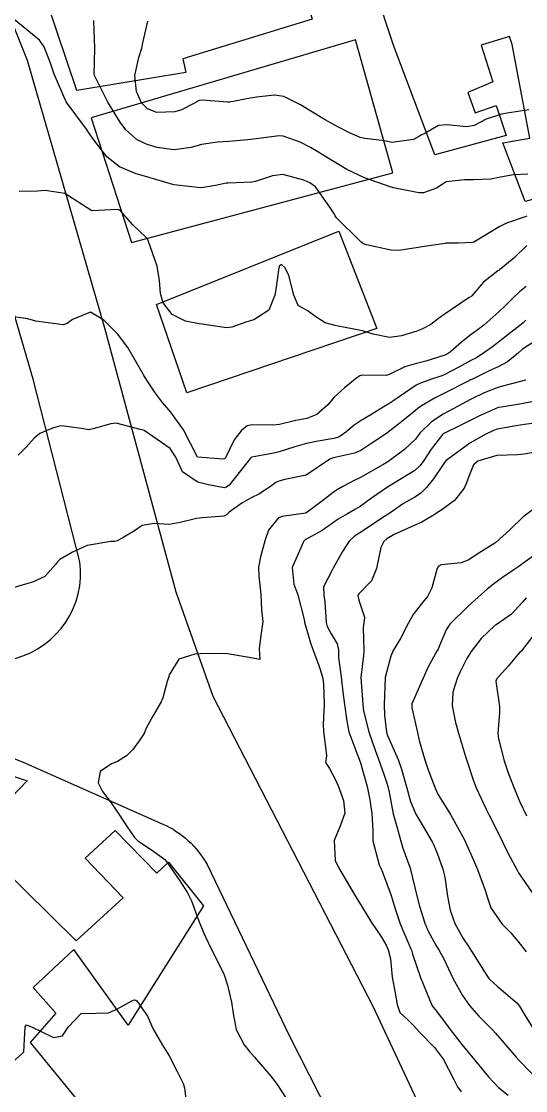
# Model space of a CAD drawing. Header units: metres. Extents: x 318500 to 325275, y 7408834 to 7428799.
# Drawn here: x 323668.3 to 323705.4, y 7420871.4 to 7420950 of the extents above; entities that cross this region are included whole.
import ezdxf

# ---------------------------------------------------------------- set-up
doc = ezdxf.new("R2010")
doc.units = ezdxf.units.M
doc.header["$MEASUREMENT"] = 0
for name, color, linetype in [('Curvas de Nivel 1m', 11, 'Continuous'), ('Curvas de Nivel 5m', 15, 'Continuous'), ('Edificações', 30, 'Continuous'), ('Vias Primárias', 230, 'Continuous')]:
    doc.layers.add(name, color=color, linetype=linetype)

msp = doc.modelspace()

# ---------------------------------------------------------------- linework, layer by layer
at = {"layer": 'Curvas de Nivel 1m', "flags": 128}
for points, elevation in [([(323705.451, 7420935.67), (323705.327, 7420935.632), (323703.974, 7420935.156), (323703.483, 7420934.904), (323701.556, 7420933.764), (323701.471, 7420933.736), (323700.404, 7420933.696), (323699.504, 7420933.675), (323699.469, 7420933.672), (323697.773, 7420933.419), (323697.465, 7420933.365), (323696.064, 7420933.148), (323695.461, 7420933.177), (323693.688, 7420933.565), (323693.468, 7420933.648), (323693.266, 7420933.792), (323691.487, 7420935.551), (323691.384, 7420935.707), (323691.322, 7420935.813), (323690.994, 7420936.321), (323689.921, 7420937.834), (323689.524, 7420938.108), (323689.063, 7420938.311), (323687.533, 7420938.727), (323686.777, 7420938.631), (323685.525, 7420938.212), (323685.254, 7420938.164), (323683.523, 7420938.104), (323683.359, 7420938.086), (323682.584, 7420937.934), (323681.695, 7420937.769), (323681.517, 7420937.764), (323679.52, 7420937.97), (323677.528, 7420938.556), (323676.752, 7420938.792), (323675.539, 7420939.303), (323674.605, 7420940.039), (323673.563, 7420941.373), (323673.294, 7420941.78), (323673.103, 7420942.057), (323671.6, 7420944.08), (323670.729, 7420946.094), (323670.452, 7420946.912), (323669.998, 7420948.105), (323669.658, 7420948.612), (323667.787, 7420950.129)], 774), ([(323705.598, 7420943.482), (323704.005, 7420943.234), (323703.593, 7420943.162), (323702.465, 7420942.789), (323701.58, 7420942.338), (323701.036, 7420942.231), (323699.58, 7420942.39), (323698.958, 7420942.338), (323697.925, 7420941.726), (323697.687, 7420941.611), (323697.568, 7420941.547), (323697.14, 7420941.311), (323695.563, 7420941.087), (323695.004, 7420941.208), (323693.566, 7420941.377), (323693.224, 7420941.451), (323692.435, 7420941.801), (323691.577, 7420942.247), (323690.649, 7420942.759), (323689.593, 7420943.392), (323688.841, 7420943.851), (323687.609, 7420944.46), (323686.919, 7420944.568), (323685.608, 7420944.422), (323685.164, 7420944.339), (323683.602, 7420944.058), (323683.474, 7420944.05), (323681.604, 7420944.196), (323681.392, 7420944.163), (323680.988, 7420943.956), (323680.075, 7420943.483), (323679.59, 7420943.327), (323678.28, 7420943.3), (323677.593, 7420943.553), (323677.157, 7420944.007), (323676.784, 7420944.841), (323676.656, 7420946.015), (323676.957, 7420947.324), (323677.167, 7420948.007), (323677.256, 7420948.406), (323677.607, 7420950.001)], 776), ([(323705.468, 7420933.523), (323704.512, 7420932.581), (323703.441, 7420931.715), (323703.402, 7420931.689), (323703.339, 7420931.652), (323702.28, 7420930.815), (323701.412, 7420929.816), (323701.342, 7420929.751), (323701.227, 7420929.683), (323699.397, 7420928.456), (323698.967, 7420928.141), (323698.409, 7420927.72), (323697.741, 7420927.37), (323697.382, 7420927.224), (323696.253, 7420926.871), (323695.375, 7420926.764), (323694.158, 7420926.998), (323693.382, 7420927.239), (323691.596, 7420927.599), (323691.387, 7420927.628), (323690.644, 7420927.821), (323689.872, 7420928.31), (323689.398, 7420928.68), (323688.668, 7420929.116), (323688.341, 7420929.856), (323687.979, 7420931.315), (323687.7, 7420931.866), (323687.444, 7420932.124), (323687.29, 7420932.024), (323687.25, 7420931.872), (323687.011, 7420930.279), (323686.934, 7420929.875), (323686.513, 7420928.765), (323685.392, 7420928.057), (323684.892, 7420927.897), (323683.785, 7420927.513), (323683.383, 7420927.461), (323681.608, 7420927.725), (323681.387, 7420927.766), (323680.39, 7420927.96), (323679.395, 7420928.438), (323678.733, 7420929.31), (323678.534, 7420929.983), (323678.472, 7420930.936), (323678.288, 7420931.987), (323677.651, 7420933.814), (323677.592, 7420933.998), (323677.537, 7420934.065), (323677.471, 7420934.119), (323676.506, 7420935.041), (323675.637, 7420936.028), (323675.491, 7420936.13), (323675.361, 7420936.162), (323673.49, 7420936.05), (323671.509, 7420937.336), (323670.063, 7420937.551), (323669.511, 7420937.514), (323668.153, 7420937.481)], 773), ([(323705.423, 7420930.512), (323704.931, 7420930.121), (323704.427, 7420929.64), (323703.918, 7420929.132), (323703.4, 7420928.633), (323702.306, 7420927.666), (323701.794, 7420927.264), (323701.379, 7420926.967), (323700.651, 7420926.41), (323699.845, 7420925.703), (323699.558, 7420925.506), (323699.356, 7420925.421), (323698.047, 7420925.026), (323697.347, 7420924.854), (323696.49, 7420924.596), (323695.334, 7420924.036), (323695.126, 7420923.971), (323693.333, 7420923.982), (323693.186, 7420923.938), (323692.979, 7420923.794), (323692.07, 7420923.055), (323691.316, 7420922.374), (323690.842, 7420921.817), (323690.041, 7420921.087), (323689.295, 7420920.81), (323688.495, 7420920.649), (323687.288, 7420920.371), (323686.844, 7420920.317), (323685.287, 7420920.347), (323684.908, 7420920.273), (323684.465, 7420919.902), (323683.946, 7420919.233), (323683.315, 7420917.919), (323683.249, 7420917.842), (323683.154, 7420917.826), (323681.25, 7420917.95), (323680.236, 7420919.96), (323679.299, 7420921.268), (323678.692, 7420921.979), (323678.093, 7420922.764), (323677.33, 7420923.953), (323677.31, 7420923.98), (323677.299, 7420924), (323677.262, 7420924.07), (323676.132, 7420926.018), (323675.375, 7420927.027), (323674.369, 7420928.04), (323673.396, 7420928.616), (323672.08, 7420928.07), (323671.683, 7420927.778), (323671.384, 7420927.692), (323669.566, 7420927.929), (323669.388, 7420927.965), (323668.802, 7420928.116), (323667.392, 7420928.318)], 772), ([(323705.394, 7420928.022), (323705.189, 7420927.835), (323704.958, 7420927.634), (323704.076, 7420926.946), (323703.371, 7420926.406), (323702.947, 7420926.076), (323702.386, 7420925.665), (323701.756, 7420925.272), (323701.351, 7420925.054), (323700.456, 7420924.581), (323699.334, 7420923.99), (323699.134, 7420923.911), (323698.522, 7420923.718), (323697.645, 7420923.408), (323697.325, 7420923.241), (323695.692, 7420922.133), (323695.311, 7420921.884), (323695.112, 7420921.763), (323694.006, 7420921.073), (323693.293, 7420920.651), (323692.767, 7420920.316), (323692.173, 7420919.801), (323691.638, 7420919.442), (323691.273, 7420919.336), (323689.977, 7420919.122), (323689.267, 7420918.962), (323688.405, 7420918.71), (323687.257, 7420918.344), (323686.875, 7420918.254), (323685.251, 7420917.973), (323685.203, 7420917.939), (323685.16, 7420917.891), (323684.898, 7420917.547), (323683.597, 7420915.914), (323683.399, 7420915.746), (323683.227, 7420915.705), (323682.066, 7420915.932), (323681.392, 7420916.099), (323681.232, 7420916.145), (323680.158, 7420916.88), (323679.663, 7420917.966), (323679.26, 7420918.607), (323677.348, 7420919.929), (323677.279, 7420919.956), (323677.05, 7420920.002), (323675.287, 7420920.459), (323674.895, 7420920.417), (323673.594, 7420920.045), (323673.344, 7420919.984), (323673.279, 7420919.98), (323672.72, 7420920.058), (323671.283, 7420920.259), (323671.114, 7420920.25), (323670.599, 7420920.087), (323669.68, 7420919.69), (323669.269, 7420919.363), (323668.679, 7420918.689), (323668.073, 7420918.118)], 771), ([(323705.378, 7420923.629), (323705.354, 7420923.616), (323703.765, 7420923.206), (323703.324, 7420923.075), (323702.334, 7420922.679), (323701.315, 7420922.191), (323700.37, 7420921.694), (323699.688, 7420921.321), (323699.301, 7420921.119), (323698.449, 7420920.562), (323697.607, 7420919.727), (323697.465, 7420919.541), (323697.273, 7420919.293), (323696.476, 7420918.528), (323695.449, 7420917.757), (323695.249, 7420917.628), (323694.882, 7420917.402), (323693.237, 7420916.472), (323692.784, 7420916.245), (323691.944, 7420915.803), (323691.486, 7420915.547), (323691.223, 7420915.374), (323690.349, 7420914.687), (323689.226, 7420913.84), (323687.469, 7420913.593), (323687.194, 7420913.473), (323686.473, 7420912.585), (323686.223, 7420911.879), (323685.902, 7420910.627), (323685.741, 7420909.881), (323685.775, 7420909.246), (323685.919, 7420907.878), (323685.973, 7420906.747), (323686.068, 7420905.875), (323685.88, 7420904.68), (323685.803, 7420903.879), (323685.848, 7420903.088), (323685.06, 7420903.237), (323683.477, 7420903.501), (323683.064, 7420903.522), (323681.493, 7420903.506), (323681.063, 7420903.482), (323679.893, 7420903.122), (323679.186, 7420901.968), (323679.151, 7420901.855), (323679.033, 7420901.482), (323678.724, 7420900.265), (323678.6, 7420899.976), (323678.001, 7420898.986), (323677.476, 7420897.993), (323677.333, 7420897.647), (323676.977, 7420897.117), (323676.5, 7420896.472), (323676.035, 7420896.009), (323675.377, 7420895.593), (323674.951, 7420895.423), (323674.118, 7420894.857), (323673.969, 7420894.034), (323674.286, 7420893.392), (323674.915, 7420892.548), (323675.29, 7420892.016), (323676.094, 7420890.806), (323676.623, 7420890.003), (323676.878, 7420889.765), (323677.948, 7420889.062), (323678.864, 7420888.384), (323679.056, 7420888.161), (323679.189, 7420887.965), (323679.957, 7420886.84), (323680.529, 7420885.945), (323680.821, 7420885.347), (323681.346, 7420883.935), (323681.691, 7420883.031), (323682.206, 7420881.926), (323682.764, 7420880.869), (323683.229, 7420879.913), (323683.474, 7420879.174), (323683.771, 7420877.904), (323683.883, 7420877.074), (323684.109, 7420875.899), (323684.683, 7420874.782), (323685.085, 7420874.292), (323685.451, 7420873.878), (323686.649, 7420872.475), (323687.117, 7420871.855), (323688.075, 7420870.396)], 769), ([(323706.718, 7420922.21), (323705.314, 7420921.923), (323705.067, 7420921.878), (323703.596, 7420921.647), (323703.351, 7420921.608), (323703.309, 7420921.598), (323701.973, 7420920.997), (323701.295, 7420920.661), (323700.65, 7420920.329), (323699.353, 7420919.709), (323699.279, 7420919.651), (323698.433, 7420918.553), (323697.892, 7420917.724), (323697.628, 7420917.345), (323697.243, 7420916.993), (323695.23, 7420915.76), (323694.058, 7420914.937), (323693.208, 7420914.345), (323692.865, 7420914.134), (323692.289, 7420913.799), (323691.606, 7420913.394), (323691.189, 7420913.109), (323690.42, 7420912.583), (323689.171, 7420911.89), (323689.141, 7420911.87), (323689.111, 7420911.841), (323689.026, 7420911.699), (323688.216, 7420909.849), (323688.349, 7420908.631), (323688.632, 7420907.845), (323689.093, 7420906.029), (323689.118, 7420905.868), (323689.125, 7420905.839), (323689.566, 7420904.323), (323689.737, 7420903.83), (323690.156, 7420902.721), (323690.441, 7420901.819), (323690.527, 7420901.31), (323690.567, 7420899.817), (323690.505, 7420898.31), (323690.521, 7420897.817), (323690.743, 7420896.033), (323690.723, 7420895.814), (323690.674, 7420895.531), (323690.953, 7420895.089), (323691.397, 7420894.255), (323691.589, 7420893.8), (323691.986, 7420892.732), (323692.099, 7420891.792), (323691.772, 7420890.922), (323691.297, 7420889.804), (323691.385, 7420888.322), (323691.612, 7420887.799), (323692.83, 7420885.78), (323694.046, 7420883.768), (323694.789, 7420882.689), (323695.127, 7420882.099), (323695.275, 7420881.753), (323695.435, 7420881.085), (323695.572, 7420879.748), (323695.764, 7420878.715), (323695.944, 7420877.742), (323696.137, 7420877.162), (323696.709, 7420876.619), (323697.149, 7420876.168), (323697.564, 7420875.717), (323698.683, 7420874.578), (323699.331, 7420873.693), (323700.098, 7420872.236), (323700.369, 7420871.683), (323700.636, 7420871.324)], 768), ([(323706.395, 7420920.512), (323705.291, 7420920.355), (323704.663, 7420920.263), (323703.286, 7420920.019), (323703.012, 7420919.926), (323702.452, 7420919.662), (323701.273, 7420918.997), (323699.537, 7420917.706), (323699.399, 7420917.567), (323699.255, 7420917.344), (323698.591, 7420916.362), (323698.078, 7420915.722), (323697.652, 7420915.297), (323697.219, 7420915.019), (323696.4, 7420914.554), (323695.254, 7420913.759), (323695.2, 7420913.725), (323695.076, 7420913.64), (323693.179, 7420912.408), (323692.804, 7420912.166), (323692.407, 7420911.798), (323691.925, 7420911.04), (323691.24, 7420909.809), (323691.207, 7420909.752), (323691.148, 7420909.653), (323690.527, 7420908.421), (323690.549, 7420907.819), (323690.619, 7420907.324), (323690.726, 7420905.815), (323690.798, 7420905.525), (323691.082, 7420904.991), (323691.522, 7420904.251), (323691.612, 7420903.802), (323691.633, 7420903.23), (323691.811, 7420901.798), (323691.938, 7420900.706), (323692.059, 7420899.794), (323692.233, 7420898.56), (323692.38, 7420897.789), (323692.967, 7420896.215), (323693.145, 7420895.778), (323693.238, 7420895.496), (323693.737, 7420893.772), (323693.921, 7420892.774), (323694.066, 7420891.768), (323694.138, 7420890.521), (323694.139, 7420889.767), (323694.61, 7420888.015), (323694.727, 7420887.761), (323694.856, 7420887.472), (323695.487, 7420885.75), (323695.788, 7420884.773), (323696.117, 7420883.74), (323696.313, 7420883.255), (323696.784, 7420882.174), (323696.924, 7420881.87), (323696.981, 7420881.727), (323697.068, 7420881.433), (323697.657, 7420879.716), (323698.321, 7420878.111), (323698.485, 7420877.704), (323698.572, 7420877.556), (323698.717, 7420877.372), (323699.994, 7420875.687), (323700.687, 7420874.799), (323701.624, 7420873.666), (323702.651, 7420872.414), (323703.389, 7420871.639), (323704.081, 7420871.075)], 767), ([(323705.953, 7420918.306), (323705.265, 7420918.174), (323704.763, 7420918.137), (323703.264, 7420918.086), (323701.864, 7420917.671), (323701.534, 7420917.398), (323701.245, 7420916.657), (323700.977, 7420915.941), (323700.853, 7420915.686), (323700.134, 7420914.778), (323699.206, 7420914.088), (323698.982, 7420913.934), (323698.663, 7420913.715), (323697.743, 7420913.176), (323697.192, 7420912.935), (323695.71, 7420912.277), (323695.182, 7420911.963), (323694.953, 7420911.763), (323694.723, 7420911.317), (323694.404, 7420909.771), (323694.037, 7420908.876), (323693.122, 7420907.925), (323693.066, 7420907.846), (323693.051, 7420907.791), (323693.117, 7420907.452), (323693.534, 7420906.214), (323693.492, 7420905.784), (323693.444, 7420905.436), (323693.483, 7420903.776), (323693.455, 7420903.385), (323693.269, 7420901.778), (323693.388, 7420900.14), (323693.417, 7420899.776), (323693.463, 7420899.326), (323693.842, 7420897.771), (323694.308, 7420896.429), (323694.561, 7420895.764), (323694.949, 7420894.667), (323695.185, 7420893.999), (323695.254, 7420893.755), (323695.339, 7420893.349), (323695.641, 7420891.749), (323695.923, 7420890.716), (323696.202, 7420889.74), (323696.355, 7420889.218), (323696.861, 7420887.837), (323696.895, 7420887.764), (323696.903, 7420887.729), (323696.919, 7420887.669), (323697.373, 7420885.722), (323697.564, 7420884.974), (323697.957, 7420883.713), (323698.211, 7420883.125), (323698.784, 7420882.098), (323699.027, 7420881.698), (323699.374, 7420881.09), (323700.028, 7420879.687), (323700.731, 7420878.392), (323701.239, 7420877.672), (323701.942, 7420876.891), (323702.705, 7420876.113), (323702.933, 7420875.877), (323703.154, 7420875.643), (323704.674, 7420873.86), (323704.888, 7420873.618), (323706.644, 7420871.838)], 766), ([(323706.023, 7420910.761), (323705.158, 7420910.151), (323704.864, 7420909.923), (323704.439, 7420909.637), (323703.669, 7420909.118), (323703.136, 7420908.735), (323702.536, 7420908.252), (323701.891, 7420907.668), (323701.113, 7420906.953), (323699.813, 7420905.699), (323699.523, 7420905.274), (323699.077, 7420904.177), (323698.935, 7420903.849), (323698.853, 7420903.712), (323698.214, 7420902.557), (323697.855, 7420901.722), (323697.021, 7420899.828), (323696.999, 7420899.73), (323697.017, 7420899.539), (323697.422, 7420897.724), (323697.558, 7420897.145), (323697.959, 7420895.715), (323698.22, 7420894.978), (323698.697, 7420893.704), (323698.933, 7420893.207), (323699.851, 7420891.691), (323700.882, 7420889.843), (323700.961, 7420889.679), (323701.549, 7420888.352), (323701.838, 7420887.665), (323702.429, 7420886.063), (323702.554, 7420885.654), (323702.818, 7420884.848), (323703.654, 7420883.637), (323704.232, 7420883.066), (323704.788, 7420882.389), (323705.408, 7420881.614)], 764), ([(323705.401, 7420907.626), (323705.116, 7420907.279), (323704.326, 7420906.42), (323703.211, 7420905.649), (323703.138, 7420905.611), (323703.099, 7420905.581), (323702.108, 7420904.641), (323701.363, 7420903.676), (323701.251, 7420903.494), (323701.062, 7420903.165), (323700.56, 7420902.175), (323700.348, 7420901.69), (323700.031, 7420900.691), (323699.981, 7420899.69), (323700.228, 7420898.461), (323700.439, 7420897.686), (323700.964, 7420895.968), (323701.055, 7420895.679), (323701.513, 7420894.239), (323701.743, 7420893.668), (323702.477, 7420892.096), (323702.695, 7420891.653), (323702.904, 7420891.235), (323703.689, 7420889.638), (323704.085, 7420888.844), (323704.742, 7420887.622), (323704.857, 7420887.417), (323706.09, 7420885.607)], 763), ([(323705.892, 7420904.814), (323705.072, 7420903.737), (323705.015, 7420903.687), (323704.947, 7420903.631), (323704.098, 7420902.596), (323703.228, 7420901.648), (323703.19, 7420901.497), (323703.464, 7420899.646), (323703.463, 7420899.196), (323703.339, 7420897.647), (323703.373, 7420897.257), (323703.792, 7420895.642), (323704.081, 7420894.768), (323704.532, 7420893.626), (323704.926, 7420892.685), (323705.427, 7420891.615)], 762)]:
    msp.add_lwpolyline(points, dxfattribs=dict(at, elevation=elevation))
at = {"layer": 'Curvas de Nivel 5m', "flags": 128}
for points, elevation in [([(323705.537, 7420938.768), (323704.476, 7420938.7), (323703.533, 7420938.548), (323702.806, 7420938.385), (323701.53, 7420938.336), (323700.875, 7420938.345), (323699.527, 7420938.183), (323699.244, 7420937.993), (323698.834, 7420937.717), (323697.864, 7420937.377), (323697.515, 7420937.385), (323695.659, 7420937.758), (323695.52, 7420937.792), (323695.484, 7420937.797), (323693.53, 7420938.481), (323692.232, 7420939.111), (323691.546, 7420939.52), (323691.052, 7420939.817), (323690.114, 7420940.39), (323689.559, 7420940.719), (323688.812, 7420941.101), (323687.567, 7420941.546), (323687.262, 7420941.568), (323685.565, 7420941.345), (323684.956, 7420941.291), (323683.562, 7420941.167), (323682.732, 7420941.103), (323681.56, 7420940.944), (323680.789, 7420940.726), (323679.556, 7420940.54), (323678.295, 7420940.727), (323677.559, 7420940.927), (323676.825, 7420941.274), (323676.006, 7420942.023), (323675.578, 7420942.572), (323674.668, 7420944.039), (323673.682, 7420945.997), (323673.669, 7420946.05), (323673.707, 7420947.992), (323673.711, 7420948.049), (323673.669, 7420949.317), (323673.648, 7420950.05)], 775), ([(323706.338, 7420926.654), (323705.366, 7420926.035), (323705.122, 7420925.874), (323704.854, 7420925.635), (323704.035, 7420924.961), (323703.344, 7420924.602), (323702.695, 7420924.304), (323701.416, 7420923.679), (323701.33, 7420923.637), (323701.236, 7420923.589), (323699.319, 7420922.614), (323698.718, 7420922.313), (323697.709, 7420921.726), (323697.475, 7420921.561), (323697.305, 7420921.426), (323696.371, 7420920.666), (323695.281, 7420919.808), (323695.256, 7420919.785), (323695.214, 7420919.761), (323694.068, 7420918.978), (323693.26, 7420918.456), (323692.796, 7420918.256), (323691.252, 7420917.912), (323691.169, 7420917.894), (323690.984, 7420917.814), (323689.238, 7420916.648), (323687.682, 7420916.311), (323687.233, 7420916.197), (323687.014, 7420916.091), (323686.714, 7420915.875), (323685.828, 7420915.277), (323685.216, 7420914.972), (323684.523, 7420914.588), (323683.588, 7420913.914), (323683.39, 7420913.724), (323683.196, 7420913.626), (323681.627, 7420913.502), (323681.193, 7420913.451), (323679.993, 7420913.153), (323679.186, 7420913.009), (323678.09, 7420913.083), (323677.184, 7420912.928), (323676.624, 7420912.559), (323675.718, 7420912.015), (323675.363, 7420911.823), (323675.167, 7420911.765), (323674.896, 7420911.753), (323673.164, 7420911.478), (323672.075, 7420910.982), (323671.153, 7420910.429), (323670.963, 7420910.27), (323670.834, 7420910.083), (323670.033, 7420909.195), (323669.13, 7420908.764), (323668.617, 7420908.618), (323667.121, 7420908.194)], 770), ([(323706.356, 7420914.469), (323705.267, 7420913.629), (323705.199, 7420913.565), (323704.21, 7420912.62), (323703.18, 7420911.691), (323703.119, 7420911.651), (323701.937, 7420910.9), (323701.161, 7420910.388), (323700.639, 7420910.207), (323699.155, 7420910.039), (323698.939, 7420909.926), (323698.838, 7420909.713), (323698.476, 7420908.37), (323698.15, 7420907.72), (323697.685, 7420907.154), (323697.107, 7420906.409), (323696.738, 7420905.735), (323696.181, 7420904.646), (323695.651, 7420903.751), (323695.472, 7420903.346), (323695.04, 7420901.76), (323694.981, 7420899.76), (323695.009, 7420899.01), (323695.155, 7420897.758), (323695.234, 7420897.509), (323696.004, 7420895.744), (323696.258, 7420895.045), (323696.619, 7420893.735), (323696.924, 7420892.652), (323697.312, 7420891.724), (323697.919, 7420890.69), (323698.511, 7420889.706), (323698.633, 7420889.459), (323698.872, 7420888.856), (323699.291, 7420887.696), (323699.443, 7420887.102), (323699.64, 7420885.692), (323699.824, 7420884.681), (323700.177, 7420883.686), (323700.789, 7420882.588), (323701.152, 7420882.042), (323701.393, 7420881.671), (323702.526, 7420879.881), (323702.679, 7420879.651), (323702.749, 7420879.571), (323703.292, 7420879.091), (323704.724, 7420877.86), (323704.928, 7420877.618), (323705.246, 7420877.083), (323706.14, 7420875.606)], 765), ([(323667.458, 7420873.318), (323668.365, 7420874.105), (323668.507, 7420874.268), (323668.611, 7420876.101), (323668.701, 7420876.243), (323669.067, 7420876.096), (323670.688, 7420875.307), (323671.33, 7420875.431), (323671.765, 7420876.064), (323672.71, 7420877.079), (323673.787, 7420877.11), (323674.711, 7420877.139), (323675.331, 7420877.397), (323676.434, 7420878.003), (323676.635, 7420878.087), (323676.721, 7420878.063), (323676.802, 7420877.999), (323677.594, 7420876.872), (323677.991, 7420875.981), (323678.682, 7420874.749), (323679.178, 7420873.962), (323679.741, 7420872.867), (323680.199, 7420871.947), (323680.3, 7420871.609), (323680.513, 7420869.942)], 770)]:
    msp.add_lwpolyline(points, dxfattribs=dict(at, elevation=elevation))
at = {"layer": 'Edificações'}
for points in [[(323721.443, 7420955.676), (323723.298, 7420948.042), (323717.933, 7420945.655), (323717.631, 7420944.598), (323710.076, 7420942.598), (323711.247, 7420938.363), (323705.34, 7420936.736), (323703.689, 7420941.062), (323705.671, 7420941.392), (323704.386, 7420948.284), (323704.199, 7420948.871), (323702.107, 7420948.248), (323702.951, 7420945.535), (323701.116, 7420944.765), (323701.667, 7420943.262), (323703.208, 7420943.812), (323703.949, 7420941.603), (323698.69, 7420940.17), (323695.679, 7420948.173), (323692.824, 7420956.838)], [(323666.212, 7420895.017), (323668.755, 7420894.182), (323664.68, 7420889.972), (323672.348, 7420882.412), (323675.796, 7420885.578), (323673.01, 7420888.506), (323675.204, 7420890.524), (323678.269, 7420887.393), (323679.14, 7420888.193), (323681.71, 7420884.983), (323681.71, 7420884.983), (323676.166, 7420876.234), (323672.175, 7420881.771), (323669.179, 7420878.989), (323670.842, 7420877.106), (323668.957, 7420874.947), (323672.283, 7420870.904), (323668.173, 7420867.175)]]:
    msp.add_lwpolyline(points, dxfattribs=at)
for points in [[(323672.405, 7420944.911), (323670.185, 7420951.455), (323688.018, 7420956.108), (323689.692, 7420950.146), (323680.193, 7420947.237), (323680.412, 7420946.219), (323672.405, 7420944.911)], [(323676.414, 7420933.739), (323695.617, 7420938.86), (323692.873, 7420948.631), (323673.454, 7420942.898), (323676.414, 7420933.739)], [(323680.479, 7420922.681), (323678.257, 7420929.17), (323691.647, 7420934.577), (323694.438, 7420927.405), (323680.479, 7420922.681)]]:
    msp.add_lwpolyline(points, close=True, dxfattribs=at)
at = {"layer": 'Vias Primárias'}
for points in [[(323715.644, 7420145.548, 0), (323709.04, 7420132.939)], [(323831.088, 7420001.787, 0), (323833.844, 7420008.443, 0.220888)], [(323205.069, 7420933.766, 0), (323207.298, 7420931.929, 0.020742), (323210.311, 7420929.649), (323213.335, 7420928.865), (323214.564, 7420929.479), (323216.061, 7420926.782), (323213.869, 7420925.313), (323213.871, 7420924.556), (323218.068, 7420917.639), (323222.108, 7420910.972), (323227.38, 7420903.131), (323230.217, 7420898.982, 0.38291), (323236.446, 7420897.46), (323249.502, 7420903.926), (323257.59, 7420907.836)], [(323787.543, 7420832.919), (323746.995, 7420831.696), (323728.705, 7420830.856, -0.221699), (323713.004, 7420837.318), (323705.035, 7420854.355), (323694.172, 7420877.587), (323682.421, 7420900.368), (323679.685, 7420908.029), (323674.451, 7420927.448), (323668.768, 7420947.115), (323661.862, 7420964.383), (323656.995, 7420976.074), (323653.681, 7420982.393), (323644.426, 7420996.579), (323641.699, 7421000)], [(323579.927, 7420858.43), (323581.377, 7420853.227), (323585.199, 7420844.212, 0.121916), (323590.153, 7420838.196, 0.47513), (323600.106, 7420839.248), (323609.23, 7420850.417), (323625.189, 7420870.567), (323637.581, 7420886.092), (323644.234, 7420894.087, -0.124117), (323651.045, 7420899.051), (323657.942, 7420901.019), (323664.822, 7420902.363), (323667.863, 7420903.176, 0.376225), (323672.618, 7420910.28), (323669.187, 7420923.683), (323666.355, 7420933.338), (323660.213, 7420947.825), (323653.894, 7420964.14), (323649.538, 7420974.361), (323644.236, 7420986.757), (323642.028, 7420990.91), (323635.074, 7420999.246)], [(323574.318, 7420856.787), (323577.712, 7420848.287, 0.047044), (323580.597, 7420842.661, 0.074619), (323588.945, 7420833.083), (323595.428, 7420825.935), (323602.05, 7420833.708), (323617.513, 7420852.551), (323637.521, 7420877.308), (323647.991, 7420890.255, -0.329804), (323668.459, 7420895.56), (323678.715, 7420891.004, -0.163397), (323681.967, 7420888.023), (323688.009, 7420875.458), (323693.936, 7420863.793), (323699.866, 7420851.595), (323705.943, 7420840.535), (323709.423, 7420833.726, 0.224128), (323717.721, 7420827.321), (323723.774, 7420825.53), (323732.186, 7420825.191), (323745.969, 7420825.64), (323766.771, 7420826.13), (323786.217, 7420826.62)]]:
    msp.add_lwpolyline(points, format="xyb", dxfattribs=at)

doc.saveas('drawing.dxf')
